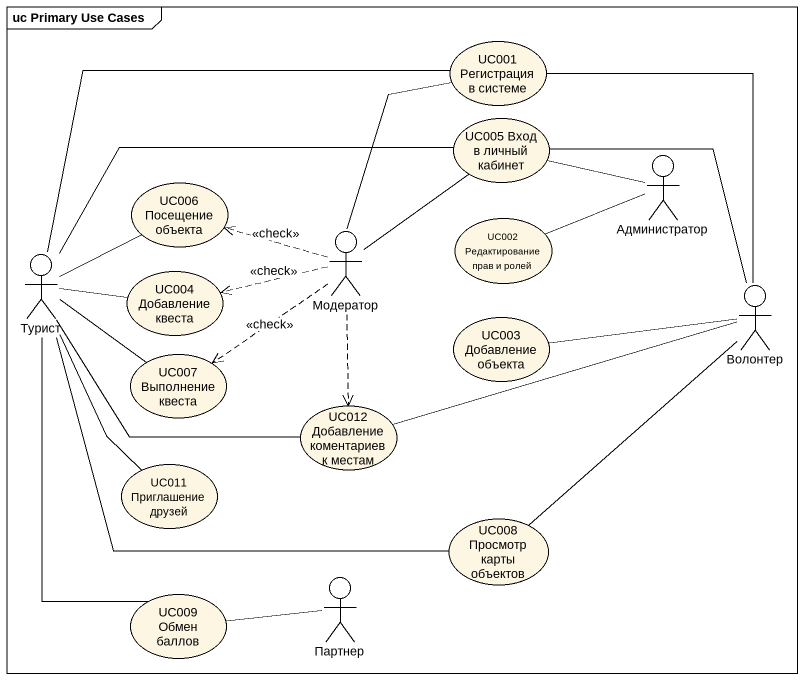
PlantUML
@startuml
mainframe uc Primary Use Cases
usecase "UC001 Регистрация в системе" as UC001_Регистрация_в_системе
usecase "UC005 Вход в личный кабинет" as UC005_Вход_в_личный_кабинет
usecase "UC006 Посещение объекта" as UC006_Посещение_объекта
actor Администратор
actor Модератор
usecase "UC002 Редактирование прав и ролей" as UC002_Редактирование_прав_и
actor Турист
usecase "UC004 Добавление квеста" as UC004_Добавление_квеста
actor Волонтер
usecase "UC003 Добавление объекта" as UC003_Добавление_объекта
usecase "UC007 Выполнение квеста" as UC007_Выполнение_квеста
usecase "UC012 Добавление коментариев к местам" as UC012_Добавление
usecase "UC011 Приглашение друзей" as UC011_Приглашение_друзей
usecase "UC008 Просмотр карты объектов" as UC008_Просмотр_карты
usecase "UC009 Обмен баллов" as UC009_Обмен_баллов
actor Партнер
Администратор -left- UC005_Вход_в_личный_кабинет
Администратор -left- UC002_Редактирование_прав_и
Модератор -up- UC001_Регистрация_в_системе
Модератор -up- UC005_Вход_в_личный_кабинет
Модератор .left.> UC006_Посещение_объекта : <<check>>
Модератор .left.> UC004_Добавление_квеста : <<check>>
Модератор ..> UC007_Выполнение_квеста : <<check>>
Модератор ..> UC012_Добавление
Турист -right- UC001_Регистрация_в_системе
Турист -right- UC005_Вход_в_личный_кабинет
Турист -up- UC006_Посещение_объекта
Турист -right- UC004_Добавление_квеста
Турист -right- UC007_Выполнение_квеста
Турист -right- UC012_Добавление
Турист -- UC011_Приглашение_друзей
Турист -right- UC008_Просмотр_карты
Турист -- UC009_Обмен_баллов
Волонтер -up- UC001_Регистрация_в_системе
Волонтер -up- UC005_Вход_в_личный_кабинет
Волонтер -left- UC003_Добавление_объекта
Волонтер -left- UC012_Добавление
Волонтер -- UC008_Просмотр_карты
Партнер -left- UC009_Обмен_баллов
@enduml
